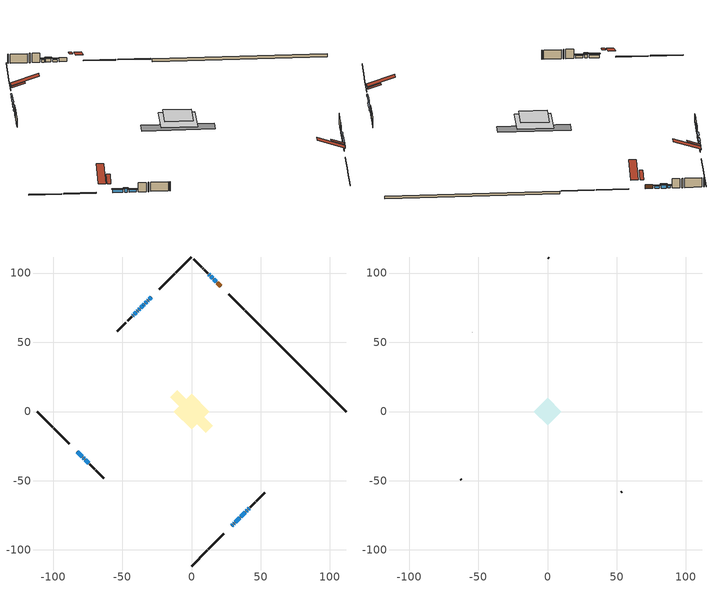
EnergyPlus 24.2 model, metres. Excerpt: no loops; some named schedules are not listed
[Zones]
conditioned space
 floor adiabatic (AdiabaticFloorConstruction): -12.69,0 0,12.69 12.69,0 0,-12.69 z2.74
 floor foundation (Slab1 construction): -15.18,10.38 -10.38,15.18 15.18,-10.38 10.38,-15.18 z-1.16
 wall outside (RimJoist1 construction): 0,-111.61 11.38,-100.22 / -111.61,0 -100.22,-11.38 / 0,111.61 -11.38,100.22 / 50.23,61.38 38.85,72.76 z0.3:0.6
 wall outside (RimJoist2 construction): 12.04,-99.57 23.43,-88.18 / -99.57,-12.04 -88.18,-23.43 / -12.04,99.57 -23.43,88.18 / 38.19,73.42 26.8,84.8 z0.3:0.6
 wall outside (AdiabaticWallConstruction 1): 21.04,90.56 18.54,93.06 z0.3:2.33
 wall outside (AdiabaticWallConstruction): -29.18,82.42 -30.48,81.13 / 17.89,93.72 16.16,95.44 / 39.51,-72.09 40.27,-71.34 / -76.8,-34.81 -74.21,-37.4 / 13.22,98.39 12.46,99.15 z0.3:1.5; 29.18,-82.42 29.94,-81.67 z0.3:1.95; 15.51,96.1 13.87,97.74 z0.3:2; -31.13,80.47 -31.55,80.06 z0.3:1.29; -32.21,79.4 -33.5,78.11 / 40.93,-70.68 41.79,-69.82 z0.3:1.52; -34.16,77.45 -34.68,76.93 z0.3:1.62; -35.33,76.27 -36.59,75.02 z0.3:2.28; -37.25,74.36 -38.07,73.53 z0.3:1.27; -38.73,72.88 -39.16,72.45 / -42.16,69.45 -42.59,69.01 z0.3:1.32; -39.82,71.79 -41.51,70.1 z0.3:2.36; 30.6,-81.01 31.01,-80.6 / -78.32,-33.29 -77.45,-34.15 z0.3:2.11; 31.67,-79.94 34.93,-76.67 z0.3:2.66; 35.59,-76.02 38.86,-72.75 z0.3:1.44; -82.42,-29.18 -78.97,-32.63 z0.3:1.8
 wall outside (Wall1 construction): 42.45,-69.16 45.21,-66.39 / -73.56,-38.05 -70.79,-40.82 / -43.25,68.36 -46.02,65.59 / 11.8,99.8 9.04,102.57 z0.3:5.18
 wall outside (Wall2 construction): 45.87,-65.74 46.13,-65.47 / -70.13,-41.48 -69.87,-41.74 / -46.67,64.93 -46.94,64.67 / 8.38,103.23 8.12,103.49 z0.3:5.18
 wall outside (Wall3 construction): 46.79,-64.82 52.76,-58.85 / -69.21,-42.4 -63.24,-48.37 / -47.6,64.01 -53.56,58.04 / 7.46,104.15 1.49,110.12 z0.3:5.18
 wall foundation (FoundationWall1 construction): 111.61,0 50.89,60.72 z-1.16:0.3
 window (WindowConstruction): -29.19,82.42 -30.48,81.13 z0.3:1.49
 window (WindowConstruction 20): 29.19,-82.42 29.94,-81.67 z0.3:1.95
 window (WindowConstruction 5): 17.89,93.72 16.16,95.44 z0.3:1.49
 window (WindowConstruction 6): 15.51,96.1 13.87,97.73 z0.3:2
 window (WindowConstruction 7): -31.14,80.47 -31.55,80.06 z0.3:1.29
 window (WindowConstruction 8): -32.21,79.4 -33.5,78.11 z0.3:1.52
 window (WindowConstruction 9): -34.16,77.45 -34.68,76.93 z0.3:1.62
 window (WindowConstruction 10): -35.33,76.27 -36.59,75.02 z0.3:2.28
 window (WindowConstruction 11): -37.25,74.36 -38.07,73.53 z0.3:1.27
 window (WindowConstruction 1): -38.73,72.88 -39.16,72.45 z0.3:1.31
 window (WindowConstruction 12): -39.82,71.79 -41.51,70.1 z0.3:2.36
 window (WindowConstruction 13): 30.6,-81.01 31.01,-80.6 z0.3:2.1
 window (WindowConstruction 14): 31.67,-79.94 34.93,-76.67 z0.3:2.66
 window (WindowConstruction 15): 35.59,-76.02 38.86,-72.75 z0.3:1.44
 window (WindowConstruction 16): -82.42,-29.19 -78.97,-32.63 z0.3:1.8
 window (WindowConstruction 17): -78.32,-33.29 -77.46,-34.15 z0.3:2.1
 window (WindowConstruction 2): 39.52,-72.09 40.27,-71.34 z0.3:1.49
 window (WindowConstruction 3): 40.93,-70.68 41.79,-69.82 z0.3:1.52
 window (WindowConstruction 4): -76.8,-34.81 -74.21,-37.4 z0.3:1.49
 window (WindowConstruction 18): 13.22,98.39 12.46,99.15 z0.3:1.49
 window (WindowConstruction 19): -42.16,69.44 -42.59,69.01 z0.3:1.31
 door (Door): 21.04,90.56 18.54,93.06 z0.3:2.33
 ceiling adiabatic (AdiabaticFloorConstruction): 0,-12.69 12.69,0 0,12.69 -12.69,0 z2.74
 roof outside (Roof2 construction): 28.53,-83.08,5.18 23.89,-78.44,7.36 22.67,-79.66,7.36 27.31,-84.3,5.18; -83.08,-28.53,5.18 -78.44,-23.89,7.36 -79.66,-22.67,7.36 -84.3,-27.31,5.18; -28.53,83.08,5.18 -23.89,78.44,7.36 -22.67,79.66,7.36 -27.31,84.3,5.18; 21.7,89.91,5.18 17.06,85.27,7.36 18.29,84.05,7.36 22.92,88.68,5.18
attic - vented
 floor to conditioned space (Floor1 construction Reversed): -10,0 0,10 10,0 0,-10 z5.18
 wall outside (Wall4 construction): 53.42,-58.19 53.59,-58.01 / -62.59,-49.02 -62.41,-49.2 / -54.22,57.39 -54.4,57.21 / 0.83,110.77 0.66,110.95 z0.3:5.18
 roof outside (Roof1 construction): 26.65,-84.96,5.18 16.91,-75.22,9.77 14.34,-77.79,9.77 24.08,-87.53,5.18; -84.96,-26.65,5.18 -75.22,-16.91,9.77 -77.79,-14.34,9.77 -87.53,-24.08,5.18; -26.65,84.96,5.18 -16.91,75.22,9.77 -14.34,77.79,9.77 -24.08,87.53,5.18; 23.58,88.03,5.18 13.84,78.29,9.77 16.41,75.72,9.77 26.15,85.46,5.18
shading: -30.91,80.7 -28.75,82.85 -29.19,83.28 -31.34,81.13 z2.1; 30.37,-81.24 28.75,-82.85 29.19,-83.28 30.8,-81.67 z2.56; 15.73,95.88 18.32,93.29 18.75,93.72 16.16,96.31 z2.1; 13.44,98.17 15.94,95.67 16.37,96.1 13.87,98.6 z2.61; -31.98,79.63 -30.7,80.9 -31.14,81.33 -32.41,80.06 z1.9; -33.93,77.68 -31.77,79.83 -32.21,80.26 -34.36,78.11 z2.13; -35.11,76.5 -33.72,77.88 -34.16,78.31 -35.54,76.93 z2.23; -37.02,74.59 -34.9,76.7 -35.33,77.14 -37.45,75.02 z2.89; -38.5,73.1 -36.82,74.79 -37.25,75.22 -38.94,73.53 z1.88; -39.59,72.02 -38.3,73.31 -38.73,73.74 -40.02,72.45 z1.92; -41.94,69.67 -39.39,72.22 -39.82,72.65 -42.37,70.1 z2.97; 31.44,-80.17 30.16,-81.44 30.6,-81.87 31.87,-80.6 z2.71; 35.36,-76.24 31.24,-80.37 31.67,-80.8 35.8,-76.67 z3.27; 39.29,-72.32 35.16,-76.45 35.59,-76.88 39.72,-72.75 z2.05; -78.54,-33.06 -82.85,-28.75 -83.28,-29.19 -78.97,-33.5 z2.41; -77.02,-34.58 -78.75,-32.86 -79.18,-33.29 -77.46,-35.01 z2.71; 40.7,-70.91 39.08,-72.52 39.52,-72.95 41.13,-71.34 z2.1; 42.22,-69.39 40.5,-71.11 40.93,-71.54 42.65,-69.82 z2.13; -73.78,-37.83 -77.23,-34.38 -77.66,-34.81 -74.21,-38.26 z2.1; 12.03,99.58 13.65,97.96 14.08,98.39 12.46,100.01 z2.1; -43.02,68.58 -41.73,69.88 -42.16,70.31 -43.46,69.01 z1.92
[Building]
Building 1: Terrain=Suburbs
[Site:Location]
Montreal Intl AP_QC: Latitude {deg}=45.47; Longitude {deg}=-73.74; Time Zone {hr}=-5; Elevation {m}=36; Keep Site Location Information=Yes
[Site:GroundTemperature:Shallow]
2.07863, -0.316383, -0.508184, 0.628371, 5.19101, 9.73239, 13.6695, 16.1636, 16.3755, 14.347, 10.5102, 6.10817
[Site:WaterMainsTemperature]
Calculation Method=Schedule; Temperature Schedule=mains temperature schedule
[Material] Roughness=Rough; Thermal Absorptance=0.9
Name | Thickness {m} | Conductivity {W/m-K} | Density {kg/m3} | Specific Heat {J/kg-K} | Solar Absorptance | Visible Absorptance
asphalt or fiberglass shingles | 0.00635 | 0.162714 | 1121.4 | 1465.45 | 0.4 | 0.4
ceiling loosefill ins | 0.338667 | 0.0480833 | 16.02 | 1046.75 | 0.7 | 0.7
ceiling stud and cavity | 0.1397 | 0.0977058 | 65.682 | 1177.47 | 0.7 | 0.7
concrete 4.0 in. | 0.1016 | 1.803125 | 2242.8 | 837.4 | 0.7 | 0.7
concrete 8.0 in. | 0.2032 | 1.803125 | 2242.8 | 837.4 | 0.7 | 0.7
door material | 0.04445 | 0.0451087 | 512.64 | 1214.23 | 0.7 | 0.7
exterior vertical ins | 0.0283702 | 0.029427 | 32.04 | 1214.23 | 0.7 | 0.7
floor covering | 0.0127 | 0.0433444 | 54.468 | 1339.84 | 0.6 | 0.6
floor rigid ins; wall rigid ins | 0.512978 | 0.029427 | 32.04 | 1214.23 | 0.7 | 0.7
floor stud and cavity | 0.1397 | 1.75129 | 37.0049 | 1207.88 | 0.7 | 0.7
furniture material conditioned space 1 | 0.1524 | 0.115458 | 640.8 | 1214.23 | 0.6 | 0.6
gypsum board | 0.0127 | 0.160291 | 801 | 837.4 | 0.6 | 0.6
gypsum board 1 | 0.0127 | 0.160291 | 801 | 837.4 | 0.7 | 0.7
osb sheathing 0.5 in. | 0.0127 | 0.115458 | 512.64 | 1214.23 | 0.7 | 0.7
osb sheathing 0.75 in. | 0.01905 | 0.115458 | 512.64 | 1214.23 | 0.7 | 0.7
osb sheathing 2.0 in. | 0.0508 | 0.115458 | 512.64 | 1214.23 | 0.7 | 0.7
rim joist rigid ins; roof rigid ins | 0.051816 | 0.029427 | 32.04 | 1214.23 | 0.7 | 0.7
rim joist stud and cavity | 0.0508 | 0.265703 | 125.044 | 1163.47 | 0.6 | 0.6
rim joist stud and cavity 1 | 0.0508 | 0.0343624 | 125.044 | 1163.47 | 0.6 | 0.6
roof stud and cavity | 0.2032 | 0.170512 | 78.34581 | 1123.46 | 0.7 | 0.7
slab rigid ins | 0.0224348 | 0.029427 | 32.04 | 1214.23 | 0.7 | 0.7
wall stud and cavity | 0.1397 | 0.0821308 | 139.0536 | 1170.24 | 0.7 | 0.7
wall stud and cavity 1 | 0.1397 | 0.0882518 | 139.0536 | 1170.24 | 0.7 | 0.7
wall stud and cavity 2 | 0.1397 | 0.0804648 | 139.0536 | 1170.24 | 0.7 | 0.7
wall stud and cavity 3 | 0.0889 | 6.9971 | 50.32683 | 1063.81 | 0.6 | 0.6
wall stud and cavity 4 | 0.0889 | 0.380278 | 52.3479 | 1209.89 | 0.7 | 0.7
wall stud and cavity 5 | 0.0889 | 0.391764 | 83.0341 | 1211.67 | 0.7 | 0.7
wood siding | 0.0254 | 0.102417 | 544.68 | 1172.36 | 0.4 | 0.4
wood siding 1 | 0.00254 | 0.102417 | 544.68 | 1172.36 | 0.4 | 0.4
wood siding 2; wood siding 3; wood siding 4 | 0.0254 | 0.102417 | 544.68 | 1172.36 | 0.7 | 0.7
[WindowMaterial:SimpleGlazingSystem]
Name | U-Factor {W/m2-K} | Solar Heat Gain Coefficient
WindowMaterial | 1.69659 | 0.41
WindowMaterial 1 | 1.9061 | 0.34
WindowMaterial 10 | 1.7846 | 0.38
WindowMaterial 11 | 1.910647 | 0.41
WindowMaterial 12 | 1.85898 | 0.36
WindowMaterial 13 | 1.59892 | 0.45
WindowMaterial 14 | 1.68409 | 0.42
WindowMaterial 15 | 1.640942 | 0.43
WindowMaterial 16 | 1.694883 | 0.41
WindowMaterial 17 | 2.98209 | 0.61
WindowMaterial 18 | 2.97414 | 0.61
WindowMaterial 19 | 2.97414 | 0.62
WindowMaterial 2 | 1.76415 | 0.39
WindowMaterial 3 | 1.74087 | 0.4
WindowMaterial 4 | 1.74371 | 0.4
WindowMaterial 5 | 1.63015 | 0.43
WindowMaterial 6 | 1.92144 | 0.34
WindowMaterial 7 | 1.69375 | 0.41
WindowMaterial 8 | 1.82434 | 0.37
WindowMaterial 9 | 1.990139 | 0.39
[Construction]
AdiabaticFloorConstruction: floor stud and cavity, floor rigid ins, osb sheathing 0.75 in., floor covering
AdiabaticWallConstruction: wood siding 3, wall rigid ins, wall stud and cavity 4, gypsum board
AdiabaticWallConstruction 1: wood siding 4, wall rigid ins, wall stud and cavity 4, gypsum board
Door: door material
Floor1 construction Reversed: gypsum board, ceiling stud and cavity, ceiling loosefill ins
FoundationWall1 construction: concrete 8.0 in., gypsum board 1
furniture construction conditioned space 1: furniture material conditioned space 1
PartitionWallConstruction: gypsum board, wall stud and cavity 5, gypsum board
RimJoist1 construction: wood siding 2, rim joist rigid ins, osb sheathing 2.0 in., rim joist stud and cavity
RimJoist2 construction: wood siding 2, rim joist rigid ins, osb sheathing 2.0 in., rim joist stud and cavity 1
Roof1 construction: asphalt or fiberglass shingles
Roof2 construction: asphalt or fiberglass shingles, roof rigid ins, osb sheathing 0.75 in., roof stud and cavity, gypsum board
Slab1 construction: slab rigid ins, concrete 4.0 in.
Wall1 construction: wood siding, osb sheathing 0.5 in., wall stud and cavity, gypsum board
Wall2 construction: wood siding, osb sheathing 0.5 in., wall stud and cavity 1, gypsum board
Wall3 construction: wood siding, osb sheathing 0.5 in., wall stud and cavity 2, gypsum board
Wall4 construction: wood siding 1, wall stud and cavity 3
WindowConstruction; WindowConstruction 4: WindowMaterial
WindowConstruction 1: WindowMaterial 1
WindowConstruction 10: WindowMaterial 9
WindowConstruction 11: WindowMaterial 10
WindowConstruction 12: WindowMaterial 11
WindowConstruction 13: WindowMaterial 12
WindowConstruction 14: WindowMaterial 13
WindowConstruction 15: WindowMaterial 14
WindowConstruction 16: WindowMaterial 15
WindowConstruction 17: WindowMaterial 16
WindowConstruction 18: WindowMaterial 17
WindowConstruction 19: WindowMaterial 18
WindowConstruction 2: WindowMaterial 2
WindowConstruction 20: WindowMaterial 19
WindowConstruction 3: WindowMaterial 3
WindowConstruction 5: WindowMaterial 4
WindowConstruction 6: WindowMaterial 5
WindowConstruction 7: WindowMaterial 6
WindowConstruction 8: WindowMaterial 7
WindowConstruction 9: WindowMaterial 8
[Zone] Multiplier=1; Part of Total Floor Area=Yes
Name | Volume {m3}
attic - vented | 149.071
conditioned space | 1256.5
[Space]
Name | Zone | Volume {m3}
attic - vented 1 | attic - vented | 149.071
conditioned space 1 | conditioned space | 1256.5
[ZoneInfiltration:EffectiveLeakageArea]
infil attic - vented 1: Zone or Space=attic - vented 1; Schedule=Always On Discrete; Effective Air Leakage Area {cm2}=8000; Stack Coefficient=0.000658409; Wind Coefficient=1.73368e-05
[ZoneMixing]
whole house fan mix: Zone or Space=attic - vented; Schedule=Always On Continuous; Design Flow Rate Calculation Method=Flow/Zone; Design Flow Rate {m3/s}=0; Source Zone or Space=conditioned space
[SurfaceProperty:ExposedFoundationPerimeter]
Slab1: Exposed Perimeter Calculation Method=TotalExposedPerimeter; Total Exposed Perimeter {m}=85.873
[InternalMass] Zone or ZoneList=conditioned space; Space or SpaceList=conditioned space 1
Name | Construction | Surface Area {m2}
furniture mass conditioned space 1 | furniture construction conditioned space 1 | 227.08
partition wall mass | PartitionWallConstruction | 567.701
[Lights]
interior lighting: Zone or ZoneList or Space or SpaceList=conditioned space 1; Schedule=interior lighting schedule; Design Level Calculation Method=LightingLevel; Lighting Level {W}=343.2; Return Air Fraction=0; Fraction Radiant=0.6; Fraction Visible=0.2; Fraction Replaceable=1
[People]
occupants: Zone or ZoneList or Space or SpaceList=conditioned space 1; Number of People Schedule=occupants schedule; Number of People Calculation Method=People; Number of People=3; Fraction Radiant=0.314171; Sensible Heat Fraction=0.56303; Activity Level Schedule=occupants activity schedule; Carbon Dioxide Generation Rate {m3/s-W}=0; Enable ASHRAE 55 Comfort Warnings=No; Mean Radiant Temperature Calculation Type=EnclosureAveraged
[ElectricEquipment] Zone or ZoneList or Space or SpaceList=conditioned space 1; Design Level Calculation Method=EquipmentLevel
Name | Schedule | Design Level {W} | Fraction Latent | Fraction Radiant | Fraction Lost
clothes dryer | clothes dryer schedule | 140.772 | 0.015 | 0.081 | 0.85
clothes washer | clothes washer schedule | 32.1985 | 0.03 | 0.162 | 0.7
cooking range | cooking range schedule | 215.147 | 0.08 | 0.432 | 0.2
dishwasher | dishwasher schedule | 66.8632 | 0.3 | 0.18 | 0.4
fridge | fridge schedule | 72.9452 | 0 | 0.6 | 0
mech vent bath fan 0 | mech vent bath fan 0 schedule | 50.2 | 0 | 0 | 1
mech vent bath fan 1 | mech vent bath fan 1 schedule | 50.2 | 0 | 0 | 1
mech vent house fan | mech vent house fan schedule | 0.95 | 0 | 0 | 1
mech vent house fan cfis | mech vent house fan cfis schedule | 0 | 0 | 0 | 0
mech vent range fan 0 | mech vent range fan 0 schedule | 57 | 0 | 0 | 1
misc plug loads | misc plug loads schedule | 494.7 | 0.045 | 0.513 | 0.1
whole house fan | Always On Discrete | 0 | 0 | 0 | 1
[OtherEquipment] Zone or ZoneList or Space or SpaceList=conditioned space 1; Design Level Calculation Method=EquipmentLevel
Name | Fuel Type | Schedule | Design Level {W} | Fraction Latent | Fraction Radiant | Fraction Lost
clothes dryer 1 | Electricity | clothes dryer schedule | 0 | 0.015 | 0.081 | 0.85
cooking range 1 | Electricity | cooking range schedule | 0 | 0.08 | 0.432 | 0.2
general water use latent | None | general water use schedule | 62.594 | 1 | 0 | 0
general water use sensible | None | general water use schedule | -61.6891 | 0 | 0.6 | 0
mech vent house fan latent load | None | Always On Discrete | 0 | 1 | 0 | 0
mech vent house fan sensible load | None | Always On Discrete | 0 | 0 | 0 | 0
water heater energy adjustment1 | Electricity | Always On Discrete | 0.01 | 0 | 0 | 1
[ZoneInfiltration:DesignFlowRate] Zone or ZoneList or Space or SpaceList=conditioned space 1; Schedule=Always On Discrete; Design Flow Rate Calculation Method=Flow/Zone; Design Flow Rate {m3/s}=0
infil flow; natural vent flow; whole house fan flow
[Foundation:Kiva]
Foundation Kiva 1: Initial Indoor Air Temperature {C}=18; Wall Height Above Grade {m}=0.299984; Wall Depth Below Slab {m}=0.2032; Custom Block Material Name 1=exterior vertical ins; Custom Block Depth 1 {m}=1.459992; Custom Block X Position 1 {m}=0.2159; Custom Block Z Position 1 {m}=0
[Foundation:Kiva:Settings]
Soil Conductivity {W/m-K}=0.849921; Soil Density {kg/m3}=1842.3; Soil Specific Heat {J/kg-K}=418.7; Ground Solar Absorptivity=0.9; Ground Thermal Absorptivity=0.9; Ground Surface Roughness {m}=0.03; Far-Field Width {m}=40; Deep-Ground Boundary Condition=ZeroFlux; Deep-Ground Depth {m}=40; Minimum Cell Dimension {m}=0.2; Maximum Cell Growth Coefficient=3; Simulation Timestep=Timestep
[Exterior:Lights]
exterior lighting: Schedule=exterior lighting schedule; Design Level {W}=75.6
[Schedule:Constant]
Name | Hourly Value
Always On Continuous; mech vent house fan schedule; mech vent house fan cfis schedule; Always On Discrete | 1
occupants activity schedule | 117.228
fridge schedule | 0
[Schedule:Week:Daily]
interior lighting schedule Week Rule - Jan1-Jan27: interior lighting schedule day, interior lighting schedule day, interior lighting schedule day, interior lighting schedule day, interior lighting schedule day, interior lighting schedule day, interior lighting schedule day, interior lighting schedule default day, interior lighting schedule default day, interior lighting schedule default day, interior lighting schedule default day, interior lighting schedule default day
interior lighting schedule Week Rule - Jan28-Feb3: interior lighting schedule day, interior lighting schedule day, interior lighting schedule day, interior lighting schedule day, interior lighting schedule day 1, interior lighting schedule day 1, interior lighting schedule day 1, interior lighting schedule default day, interior lighting schedule default day, interior lighting schedule default day, interior lighting schedule default day, interior lighting schedule default day
interior lighting schedule Week Rule - Feb4-Feb24: interior lighting schedule day 1, interior lighting schedule day 1, interior lighting schedule day 1, interior lighting schedule day 1, interior lighting schedule day 1, interior lighting schedule day 1, interior lighting schedule day 1, interior lighting schedule default day, interior lighting schedule default day, interior lighting schedule default day, interior lighting schedule default day, interior lighting schedule default day
interior lighting schedule Week Rule - Feb25-Mar3: interior lighting schedule day 1, interior lighting schedule day 1, interior lighting schedule day 1, interior lighting schedule day 1, interior lighting schedule day 2, interior lighting schedule day 2, interior lighting schedule day 2, interior lighting schedule default day, interior lighting schedule default day, interior lighting schedule default day, interior lighting schedule default day, interior lighting schedule default day
interior lighting schedule Week Rule - Mar4-Mar31: interior lighting schedule day 2, interior lighting schedule day 2, interior lighting schedule day 2, interior lighting schedule day 2, interior lighting schedule day 2, interior lighting schedule day 2, interior lighting schedule day 2, interior lighting schedule default day, interior lighting schedule default day, interior lighting schedule default day, interior lighting schedule default day, interior lighting schedule default day
interior lighting schedule Week Rule - Apr1-Apr28: interior lighting schedule day 3, interior lighting schedule day 3, interior lighting schedule day 3, interior lighting schedule day 3, interior lighting schedule day 3, interior lighting schedule day 3, interior lighting schedule day 3, interior lighting schedule default day, interior lighting schedule default day, interior lighting schedule default day, interior lighting schedule default day, interior lighting schedule default day
interior lighting schedule Week Rule - Apr29-May5: interior lighting schedule day 3, interior lighting schedule day 3, interior lighting schedule day 4, interior lighting schedule day 4, interior lighting schedule day 4, interior lighting schedule day 4, interior lighting schedule day 4, interior lighting schedule default day, interior lighting schedule default day, interior lighting schedule default day, interior lighting schedule default day, interior lighting schedule default day
interior lighting schedule Week Rule - May6-May26: interior lighting schedule day 4, interior lighting schedule day 4, interior lighting schedule day 4, interior lighting schedule day 4, interior lighting schedule day 4, interior lighting schedule day 4, interior lighting schedule day 4, interior lighting schedule default day, interior lighting schedule default day, interior lighting schedule default day, interior lighting schedule default day, interior lighting schedule default day
interior lighting schedule Week Rule - May27-Jun2: interior lighting schedule day 4, interior lighting schedule day 4, interior lighting schedule day 4, interior lighting schedule day 4, interior lighting schedule day 4, interior lighting schedule day 5, interior lighting schedule day 5, interior lighting schedule default day, interior lighting schedule default day, interior lighting schedule default day, interior lighting schedule default day, interior lighting schedule default day
interior lighting schedule Week Rule - Jun3-Jun30: interior lighting schedule day 5, interior lighting schedule day 5, interior lighting schedule day 5, interior lighting schedule day 5, interior lighting schedule day 5, interior lighting schedule day 5, interior lighting schedule day 5, interior lighting schedule default day, interior lighting schedule default day, interior lighting schedule default day, interior lighting schedule default day, interior lighting schedule default day
interior lighting schedule Week Rule - Jul1-Jul28: interior lighting schedule day 6, interior lighting schedule day 6, interior lighting schedule day 6, interior lighting schedule day 6, interior lighting schedule day 6, interior lighting schedule day 6, interior lighting schedule day 6, interior lighting schedule default day, interior lighting schedule default day, interior lighting schedule default day, interior lighting schedule default day, interior lighting schedule default day
interior lighting schedule Week Rule - Jul29-Aug4: interior lighting schedule day 6, interior lighting schedule day 6, interior lighting schedule day 6, interior lighting schedule day 7, interior lighting schedule day 7, interior lighting schedule day 7, interior lighting schedule day 7, interior lighting schedule default day, interior lighting schedule default day, interior lighting schedule default day, interior lighting schedule default day, interior lighting schedule default day
interior lighting schedule Week Rule - Aug5-Aug25: interior lighting schedule day 7, interior lighting schedule day 7, interior lighting schedule day 7, interior lighting schedule day 7, interior lighting schedule day 7, interior lighting schedule day 7, interior lighting schedule day 7, interior lighting schedule default day, interior lighting schedule default day, interior lighting schedule default day, interior lighting schedule default day, interior lighting schedule default day
interior lighting schedule Week Rule - Aug26-Sep1: interior lighting schedule day 7, interior lighting schedule day 7, interior lighting schedule day 7, interior lighting schedule day 7, interior lighting schedule day 7, interior lighting schedule day 7, interior lighting schedule day 8, interior lighting schedule default day, interior lighting schedule default day, interior lighting schedule default day, interior lighting schedule default day, interior lighting schedule default day
interior lighting schedule Week Rule - Sep2-Sep29: interior lighting schedule day 8, interior lighting schedule day 8, interior lighting schedule day 8, interior lighting schedule day 8, interior lighting schedule day 8, interior lighting schedule day 8, interior lighting schedule day 8, interior lighting schedule default day, interior lighting schedule default day, interior lighting schedule default day, interior lighting schedule default day, interior lighting schedule default day
interior lighting schedule Week Rule - Sep30-Oct6: interior lighting schedule day 8, interior lighting schedule day 9, interior lighting schedule day 9, interior lighting schedule day 9, interior lighting schedule day 9, interior lighting schedule day 9, interior lighting schedule day 9, interior lighting schedule default day, interior lighting schedule default day, interior lighting schedule default day, interior lighting schedule default day, interior lighting schedule default day
interior lighting schedule Week Rule - Oct7-Oct27: interior lighting schedule day 9, interior lighting schedule day 9, interior lighting schedule day 9, interior lighting schedule day 9, interior lighting schedule day 9, interior lighting schedule day 9, interior lighting schedule day 9, interior lighting schedule default day, interior lighting schedule default day, interior lighting schedule default day, interior lighting schedule default day, interior lighting schedule default day
interior lighting schedule Week Rule - Oct28-Nov3: interior lighting schedule day 9, interior lighting schedule day 9, interior lighting schedule day 9, interior lighting schedule day 9, interior lighting schedule day 10, interior lighting schedule day 10, interior lighting schedule day 10, interior lighting schedule default day, interior lighting schedule default day, interior lighting schedule default day, interior lighting schedule default day, interior lighting schedule default day
interior lighting schedule Week Rule - Nov4-Nov24: interior lighting schedule day 10, interior lighting schedule day 10, interior lighting schedule day 10, interior lighting schedule day 10, interior lighting schedule day 10, interior lighting schedule day 10, interior lighting schedule day 10, interior lighting schedule default day, interior lighting schedule default day, interior lighting schedule default day, interior lighting schedule default day, interior lighting schedule default day
interior lighting schedule Week Rule - Nov25-Dec1: interior lighting schedule day 10, interior lighting schedule day 10, interior lighting schedule day 10, interior lighting schedule day 10, interior lighting schedule day 10, interior lighting schedule day 10, interior lighting schedule day 11, interior lighting schedule default day, interior lighting schedule default day, interior lighting schedule default day, interior lighting schedule default day, interior lighting schedule default day
interior lighting schedule Week Rule - Dec2-Dec31: interior lighting schedule day 11, interior lighting schedule day 11, interior lighting schedule day 11, interior lighting schedule day 11, interior lighting schedule day 11, interior lighting schedule day 11, interior lighting schedule day 11, interior lighting schedule default day, interior lighting schedule default day, interior lighting schedule default day, interior lighting schedule default day, interior lighting schedule default day
occupants schedule Week Rule - Jan1-Dec31: occupants schedule day, occupants schedule day, occupants schedule day, occupants schedule day, occupants schedule day, occupants schedule day, occupants schedule day, occupants schedule default day, occupants schedule default day, occupants schedule default day, occupants schedule default day, occupants schedule default day
clothes dryer schedule Week Rule - Jan1-Dec31: clothes dryer schedule day, clothes dryer schedule day, clothes dryer schedule day, clothes dryer schedule day, clothes dryer schedule day, clothes dryer schedule day, clothes dryer schedule day, clothes dryer schedule default day, clothes dryer schedule default day, clothes dryer schedule default day, clothes dryer schedule default day, clothes dryer schedule default day
clothes washer schedule Week Rule - Jan1-Dec31: clothes washer schedule day, clothes washer schedule day, clothes washer schedule day, clothes washer schedule day, clothes washer schedule day, clothes washer schedule day, clothes washer schedule day, clothes washer schedule default day, clothes washer schedule default day, clothes washer schedule default day, clothes washer schedule default day, clothes washer schedule default day
cooking range schedule Week Rule - Jan1-Dec31: cooking range schedule day, cooking range schedule day, cooking range schedule day, cooking range schedule day, cooking range schedule day, cooking range schedule day, cooking range schedule day, cooking range schedule default day, cooking range schedule default day, cooking range schedule default day, cooking range schedule default day, cooking range schedule default day
dishwasher schedule Week Rule - Jan1-Dec31: dishwasher schedule day, dishwasher schedule day, dishwasher schedule day, dishwasher schedule day, dishwasher schedule day, dishwasher schedule day, dishwasher schedule day, dishwasher schedule default day, dishwasher schedule default day, dishwasher schedule default day, dishwasher schedule default day, dishwasher schedule default day
mech vent bath fan 0 schedule Week Rule - Jan1-Dec31: mech vent bath fan 0 schedule day, mech vent bath fan 0 schedule day, mech vent bath fan 0 schedule day, mech vent bath fan 0 schedule day, mech vent bath fan 0 schedule day, mech vent bath fan 0 schedule day, mech vent bath fan 0 schedule day, mech vent bath fan 0 schedule default day, mech vent bath fan 0 schedule default day, mech vent bath fan 0 schedule default day, mech vent bath fan 0 schedule default day, mech vent bath fan 0 schedule default day
mech vent bath fan 1 schedule Week Rule - Jan1-Dec31: mech vent bath fan 1 schedule day, mech vent bath fan 1 schedule day, mech vent bath fan 1 schedule day, mech vent bath fan 1 schedule day, mech vent bath fan 1 schedule day, mech vent bath fan 1 schedule day, mech vent bath fan 1 schedule day, mech vent bath fan 1 schedule default day, mech vent bath fan 1 schedule default day, mech vent bath fan 1 schedule default day, mech vent bath fan 1 schedule default day, mech vent bath fan 1 schedule default day
mech vent range fan 0 schedule Week Rule - Jan1-Dec31: mech vent range fan 0 schedule day, mech vent range fan 0 schedule day, mech vent range fan 0 schedule day, mech vent range fan 0 schedule day, mech vent range fan 0 schedule day, mech vent range fan 0 schedule day, mech vent range fan 0 schedule day, mech vent range fan 0 schedule default day, mech vent range fan 0 schedule default day, mech vent range fan 0 schedule default day, mech vent range fan 0 schedule default day, mech vent range fan 0 schedule default day
misc plug loads schedule Week Rule - Jan1-Dec31: misc plug loads schedule day, misc plug loads schedule day, misc plug loads schedule day, misc plug loads schedule day, misc plug loads schedule day, misc plug loads schedule day, misc plug loads schedule day, misc plug loads schedule default day, misc plug loads schedule default day, misc plug loads schedule default day, misc plug loads schedule default day, misc plug loads schedule default day
general water use schedule Week Rule - Jan1-Dec31: general water use schedule day, general water use schedule day, general water use schedule day, general water use schedule day, general water use schedule day, general water use schedule day, general water use schedule day, general water use schedule default day, general water use schedule default day, general water use schedule default day, general water use schedule default day, general water use schedule default day
exterior lighting schedule Week Rule - Jan1-Jan27: exterior lighting schedule day, exterior lighting schedule day, exterior lighting schedule day, exterior lighting schedule day, exterior lighting schedule day, exterior lighting schedule day, exterior lighting schedule day, exterior lighting schedule default day, exterior lighting schedule default day, exterior lighting schedule default day, exterior lighting schedule default day, exterior lighting schedule default day
exterior lighting schedule Week Rule - Jan28-Feb3: exterior lighting schedule day, exterior lighting schedule day, exterior lighting schedule day, exterior lighting schedule day, exterior lighting schedule day 1, exterior lighting schedule day 1, exterior lighting schedule day 1, exterior lighting schedule default day, exterior lighting schedule default day, exterior lighting schedule default day, exterior lighting schedule default day, exterior lighting schedule default day
exterior lighting schedule Week Rule - Feb4-Feb24: exterior lighting schedule day 1, exterior lighting schedule day 1, exterior lighting schedule day 1, exterior lighting schedule day 1, exterior lighting schedule day 1, exterior lighting schedule day 1, exterior lighting schedule day 1, exterior lighting schedule default day, exterior lighting schedule default day, exterior lighting schedule default day, exterior lighting schedule default day, exterior lighting schedule default day
exterior lighting schedule Week Rule - Feb25-Mar3: exterior lighting schedule day 1, exterior lighting schedule day 1, exterior lighting schedule day 1, exterior lighting schedule day 1, exterior lighting schedule day 2, exterior lighting schedule day 2, exterior lighting schedule day 2, exterior lighting schedule default day, exterior lighting schedule default day, exterior lighting schedule default day, exterior lighting schedule default day, exterior lighting schedule default day
exterior lighting schedule Week Rule - Mar4-Mar31: exterior lighting schedule day 2, exterior lighting schedule day 2, exterior lighting schedule day 2, exterior lighting schedule day 2, exterior lighting schedule day 2, exterior lighting schedule day 2, exterior lighting schedule day 2, exterior lighting schedule default day, exterior lighting schedule default day, exterior lighting schedule default day, exterior lighting schedule default day, exterior lighting schedule default day
[Schedule:Year]
interior lighting schedule: interior lighting schedule Week Rule - Jan1-Jan27, 1, 1, 1, 27, interior lighting schedule Week Rule - Jan28-Feb3, 1, 28, 2, 3, interior lighting schedule Week Rule - Feb4-Feb24, 2, 4, 2, 24, interior lighting schedule Week Rule - Feb25-Mar3, 2, 25, 3, 3, interior lighting schedule Week Rule - Mar4-Mar31, 3, 4, 3, 31, interior lighting schedule Week Rule - Apr1-Apr28, 4, 1, 4, 28, interior lighting schedule Week Rule - Apr29-May5, 4, 29, 5, 5, interior lighting schedule Week Rule - May6-May26, 5, 6, 5, 26, interior lighting schedule Week Rule - May27-Jun2, 5, 27, 6, 2, interior lighting schedule Week Rule - Jun3-Jun30, 6, 3, 6, 30, interior lighting schedule Week Rule - Jul1-Jul28, 7, 1, 7, 28, interior lighting schedule Week Rule - Jul29-Aug4, 7, 29, 8, 4, interior lighting schedule Week Rule - Aug5-Aug25, 8, 5, 8, 25, interior lighting schedule Week Rule - Aug26-Sep1, 8, 26, 9, 1, interior lighting schedule Week Rule - Sep2-Sep29, 9, 2, 9, 29, interior lighting schedule Week Rule - Sep30-Oct6, 9, 30, 10, 6, interior lighting schedule Week Rule - Oct7-Oct27, 10, 7, 10, 27, interior lighting schedule Week Rule - Oct28-Nov3, 10, 28, 11, 3, interior lighting schedule Week Rule - Nov4-Nov24, 11, 4, 11, 24, interior lighting schedule Week Rule - Nov25-Dec1, 11, 25, 12, 1, interior lighting schedule Week Rule - Dec2-Dec31, 12, 2, 12, 31
occupants schedule: occupants schedule Week Rule - Jan1-Dec31, 1, 1, 12, 31
clothes dryer schedule: clothes dryer schedule Week Rule - Jan1-Dec31, 1, 1, 12, 31
clothes washer schedule: clothes washer schedule Week Rule - Jan1-Dec31, 1, 1, 12, 31
cooking range schedule: cooking range schedule Week Rule - Jan1-Dec31, 1, 1, 12, 31
dishwasher schedule: dishwasher schedule Week Rule - Jan1-Dec31, 1, 1, 12, 31
mech vent bath fan 0 schedule: mech vent bath fan 0 schedule Week Rule - Jan1-Dec31, 1, 1, 12, 31
mech vent bath fan 1 schedule: mech vent bath fan 1 schedule Week Rule - Jan1-Dec31, 1, 1, 12, 31
mech vent range fan 0 schedule: mech vent range fan 0 schedule Week Rule - Jan1-Dec31, 1, 1, 12, 31
misc plug loads schedule: misc plug loads schedule Week Rule - Jan1-Dec31, 1, 1, 12, 31
general water use schedule: general water use schedule Week Rule - Jan1-Dec31, 1, 1, 12, 31
exterior lighting schedule: exterior lighting schedule Week Rule - Jan1-Jan27, 1, 1, 1, 27, exterior lighting schedule Week Rule - Jan28-Feb3, 1, 28, 2, 3, exterior lighting schedule Week Rule - Feb4-Feb24, 2, 4, 2, 24, exterior lighting schedule Week Rule - Feb25-Mar3, 2, 25, 3, 3, exterior lighting schedule Week Rule - Mar4-Mar31, 3, 4, 3, 31, exterior lighting schedule Week Rule - Apr1-Apr28, 4, 1, 4, 28, exterior lighting schedule Week Rule - Apr29-May5, 4, 29, 5, 5, exterior lighting schedule Week Rule - May6-May26, 5, 6, 5, 26, exterior lighting schedule Week Rule - May27-Jun2, 5, 27, 6, 2, exterior lighting schedule Week Rule - Jun3-Jun30, 6, 3, 6, 30, exterior lighting schedule Week Rule - Jul1-Jul28, 7, 1, 7, 28, exterior lighting schedule Week Rule - Jul29-Aug4, 7, 29, 8, 4, exterior lighting schedule Week Rule - Aug5-Aug25, 8, 5, 8, 25, exterior lighting schedule Week Rule - Aug26-Sep1, 8, 26, 9, 1, exterior lighting schedule Week Rule - Sep2-Sep29, 9, 2, 9, 29, exterior lighting schedule Week Rule - Sep30-Oct6, 9, 30, 10, 6, exterior lighting schedule Week Rule - Oct7-Oct27, 10, 7, 10, 27, exterior lighting schedule Week Rule - Oct28-Nov3, 10, 28, 11, 3, exterior lighting schedule Week Rule - Nov4-Nov24, 11, 4, 11, 24, exterior lighting schedule Week Rule - Nov25-Dec1, 11, 25, 12, 1, exterior lighting schedule Week Rule - Dec2-Dec31, 12, 2, 12, 31
[Schedule:Compact]
mains temperature schedule: Through: 01/01, For: AllDays, Until: 24:00, 6.56833, Through: 01/02, For: AllDays, Until: 24:00, 6.48722, Through: 01/03, For: AllDays, Until: 24:00, 6.40722, Through: 01/04, For: AllDays, Until: 24:00, 6.32889, Through: 01/05, For: AllDays, Until: 24:00, 6.25167, Through: 01/06, For: AllDays, Until: 24:00, 6.17611, Through: 01/07, For: AllDays, Until: 24:00, 6.10222, Through: 01/08, For: AllDays, Until: 24:00, 6.02944, Through: 01/09, For: AllDays, Until: 24:00, 5.95833, Through: 01/10, For: AllDays, Until: 24:00, 5.88889, Through: 01/11, For: AllDays, Until: 24:00, 5.82056, Through: 01/12, For: AllDays, Until: 24:00, 5.75444, Through: 01/13, For: AllDays, Until: 24:00, 5.68944, Through: 01/14, For: AllDays, Until: 24:00, 5.62611, Through: 01/15, For: AllDays, Until: 24:00, 5.56444, Through: 01/16, For: AllDays, Until: 24:00, 5.50444, Through: 01/17, For: AllDays, Until: 24:00, 5.44611, Through: 01/18, For: AllDays, Until: 24:00, 5.38944, Through: 01/19, For: AllDays, Until: 24:00, 5.33389, Through: 01/20, For: AllDays, Until: 24:00, 5.28111, Through: 01/21, For: AllDays, Until: 24:00, 5.22944, Through: 01/22, For: AllDays, Until: 24:00, 5.17944, Through: 01/23, For: AllDays, Until: 24:00, 5.13111, Through: 01/24, For: AllDays, Until: 24:00, 5.085, Through: 01/25, For: AllDays, Until: 24:00, 5.04056, Through: 01/26, For: AllDays, Until: 24:00, 4.99778, Through: 01/27, For: AllDays, Until: 24:00, 4.95667, Through: 01/28, For: AllDays, Until: 24:00, 4.91778, Through: 01/29, For: AllDays, Until: 24:00, 4.88056, Through: 01/30, For: AllDays, Until: 24:00, 4.845, Through: 01/31, For: AllDays, Until: 24:00, 4.81167, Through: 02/01, For: AllDays, Until: 24:00, 4.77944, Through: 02/02, For: AllDays, Until: 24:00, 4.75, Through: 02/03, For: AllDays, Until: 24:00, 4.72167, Through: 02/04, For: AllDays, Until: 24:00, 4.69611, Through: 02/05, For: AllDays, Until: 24:00, 4.67167, Through: 02/06, For: AllDays, Until: 24:00, 4.64944, Through: 02/07, For: AllDays, Until: 24:00, 4.62889, Through: 02/08, For: AllDays, Until: 24:00, 4.61056, Through: 02/09, For: AllDays, Until: 24:00, 4.59389, Through: 02/10, For: AllDays, Until: 24:00, 4.57944, Through: 02/11, For: AllDays, Until: 24:00, 4.56667, Through: 02/12, For: AllDays, Until: 24:00, 4.55611, Through: 02/13, For: AllDays, Until: 24:00, 4.54722, Through: 02/14, For: AllDays, Until: 24:00, 4.54056, Through: 02/15, For: AllDays, Until: 24:00, 4.53556, Through: 02/16, For: AllDays, Until: 24:00, 4.53278, Through: 02/17, For: AllDays, Until: 24:00, 4.53167, Through: 02/18, For: AllDays, Until: 24:00, 4.53278, Through: 02/19, For: AllDays, Until: 24:00, 4.53556, Through: 02/20, For: AllDays, Until: 24:00, 4.54056, Through: 02/21, For: AllDays, Until: 24:00, 4.54722, Through: 02/22, For: AllDays, Until: 24:00, 4.55611, Through: 02/23, For: AllDays, Until: 24:00, 4.56667, Through: 02/24, For: AllDays, Until: 24:00, 4.57944, Through: 02/25, For: AllDays, Until: 24:00, 4.59389, Through: 02/26, For: AllDays, Until: 24:00, 4.61056, Through: 02/27, For: AllDays, Until: 24:00, 4.62889, Through: 02/28, For: AllDays, Until: 24:00, 4.64889, Through: 03/01, For: AllDays, Until: 24:00, 4.67111, Through: 03/02, For: AllDays, Until: 24:00, 4.69556, Through: 03/03, For: AllDays, Until: 24:00, 4.72167, Through: 03/04, For: AllDays, Until: 24:00, 4.74944, Through: 03/05, For: AllDays, Until: 24:00, 4.77944, Through: 03/06, For: AllDays, Until: 24:00, 4.81111, Through: 03/07, For: AllDays, Until: 24:00, 4.84444, Through: 03/08, For: AllDays, Until: 24:00, 4.88, Through: 03/09, For: AllDays, Until: 24:00, 4.91722, Through: 03/10, For: AllDays, Until: 24:00, 4.95611, Through: 03/11, For: AllDays, Until: 24:00, 4.99722, Through: 03/12, For: AllDays, Until: 24:00, 5.04, Through: 03/13, For: AllDays, Until: 24:00, 5.08444, Through: 03/14, For: AllDays, Until: 24:00, 5.13056, Through: 03/15, For: AllDays, Until: 24:00, 5.17889, Through: 03/16, For: AllDays, Until: 24:00, 5.22833, Through: 03/17, For: AllDays, Until: 24:00, 5.28, Through: 03/18, For: AllDays, Until: 24:00, 5.33333, Through: 03/19, For: AllDays, Until: 24:00, 5.38833, Through: 03/20, For: AllDays, Until: 24:00, 5.445, Through: 03/21, For: AllDays, Until: 24:00, 5.50333, Through: 03/22, For: AllDays, Until: 24:00, 5.56333, Through: 03/23, For: AllDays, Until: 24:00, 5.625, Through: 03/24, For: AllDays, Until: 24:00, 5.68833, Through: 03/25, For: AllDays, Until: 24:00, 5.75333, Through: 03/26, For: AllDays, Until: 24:00, 5.81944, Through: 03/27, For: AllDays, Until: 24:00, 5.88778, Through: 03/28, For: AllDays, Until: 24:00, 5.95722, Through: 03/29, For: AllDays, Until: 24:00, 6.02833, Through: 03/30, For: AllDays, Until: 24:00, 6.10111, Through: 03/31, For: AllDays, Until: 24:00, 6.175, Through: 04/01, For: AllDays, Until: 24:00, 6.25056, Through: 04/02, For: AllDays, Until: 24:00, 6.32778, Through: 04/03, For: AllDays, Until: 24:00, 6.40611, Through: 04/04, For: AllDays, Until: 24:00, 6.48556, Through: 04/05, For: AllDays, Until: 24:00, 6.56722, Through: 04/06, For: AllDays, Until: 24:00, 6.64944, Through: 04/07, For: AllDays, Until: 24:00, 6.73333, Through: 04/08, For: AllDays, Until: 24:00, 6.81833, Through: 04/09, For: AllDays, Until: 24:00, 6.905, Through: 04/10, For: AllDays, Until: 24:00, 6.99278, Through: 04/11, For: AllDays, Until: 24:00, 7.08111, Through: 04/12, For: AllDays, Until: 24:00, 7.17167, Through: 04/13, For: AllDays, Until: 24:00, 7.26278, Through: 04/14, For: AllDays, Until: 24:00, 7.355, Through: 04/15, For: AllDays, Until: 24:00, 7.44833, Through: 04/16, For: AllDays, Until: 24:00, 7.54278, Through: 04/17, For: AllDays, Until: 24:00, 7.63889, Through: 04/18, For: AllDays, Until: 24:00, 7.735, Through: 04/19, For: AllDays, Until: 24:00, 7.83278, Through: 04/20, For: AllDays, Until: 24:00, 7.93167, Through: 04/21, For: AllDays, Until: 24:00, 8.03111, Through: 04/22, For: AllDays, Until: 24:00, 8.13167, Through: 04/23, For: AllDays, Until: 24:00, 8.23278, Through: 04/24, For: AllDays, Until: 24:00, 8.335, Through: 04/25, For: AllDays, Until: 24:00, 8.43778, Through: 04/26, For: AllDays, Until: 24:00, 8.54167, Through: 04/27, For: AllDays, Until: 24:00, 8.64611, Through: 04/28, For: AllDays, Until: 24:00, 8.75167, Through: 04/29, For: AllDays, Until: 24:00, 8.85778, Through: 04/30, For: AllDays, Until: 24:00, 8.96444, Through: 05/01, For: AllDays, Until: 24:00, 9.07167, Through: 05/02, For: AllDays, Until: 24:00, 9.17944, Through: 05/03, For: AllDays, Until: 24:00, 9.28778, Through: 05/04, For: AllDays, Until: 24:00, 9.39667, Through: 05/05, For: AllDays, Until: 24:00, 9.50667, Through: 05/06, For: AllDays, Until: 24:00, 9.61667, Through: 05/07, For: AllDays, Until: 24:00, 9.72667, Through: 05/08, For: AllDays, Until: 24:00, 9.83778, Through: 05/09, For: AllDays, Until: 24:00, 9.94889, Through: 05/10, For: AllDays, Until: 24:00, 10.0606, Through: 05/11, For: AllDays, Until: 24:00, 10.1722, Through: 05/12, For: AllDays, Until: 24:00, 10.2844, Through: 05/13, For: AllDays, Until: 24:00, 10.3967, Through: 05/14, For: AllDays, Until: 24:00, 10.5094, Through: 05/15, For: AllDays, Until: 24:00, 10.6222, Through: 05/16, For: AllDays, Until: 24:00, 10.735, Through: 05/17, For: AllDays, Until: 24:00, 10.8478, Through: 05/18, For: AllDays, Until: 24:00, 10.9611, Through: 05/19, For: AllDays, Until: 24:00, 11.0744, Through: 05/20, For: AllDays, Until: 24:00, 11.1872, Through: 05/21, For: AllDays, Until: 24:00, 11.3006, Through: 05/22, For: AllDays, Until: 24:00, 11.4133, Through: 05/23, For: AllDays, Until: 24:00, 11.5267, Through: 05/24, For: AllDays, Until: 24:00, 11.6394, Through: 05/25, For: AllDays, Until: 24:00, 11.7522, Through: 05/26, For: AllDays, Until: 24:00, 11.8644, Through: 05/27, For: AllDays, Until: 24:00, 11.9767, Through: 05/28, For: AllDays, Until: 24:00, 12.0889, Through: 05/29, For: AllDays, Until: 24:00, 12.2006, Through: 05/30, For: AllDays, Until: 24:00, 12.3122, Through: 05/31, For: AllDays, Until: 24:00, 12.4228, Through: 06/01, For: AllDays, Until: 24:00, 12.5339, Through: 06/02, For: AllDays, Until: 24:00, 12.6439, Through: 06/03, For: AllDays, Until: 24:00, 12.7539, Through: 06/04, For: AllDays, Until: 24:00, 12.8628, Through: 06/05, For: AllDays, Until: 24:00, 12.9717, Through: 06/06, For: AllDays, Until: 24:00, 13.08, Through: 06/07, For: AllDays, Until: 24:00, 13.1878, Through: 06/08, For: AllDays, Until: 24:00, 13.2944, Through: 06/09, For: AllDays, Until: 24:00, 13.4011, Through: 06/10, For: AllDays, Until: 24:00, 13.5067, Through: 06/11, For: AllDays, Until: 24:00, 13.6117, Through: 06/12, For: AllDays, Until: 24:00, 13.7156, Through: 06/13, For: AllDays, Until: 24:00, 13.8194, Through: 06/14, For: AllDays, Until: 24:00, 13.9222, Through: 06/15, For: AllDays, Until: 24:00, 14.0239, Through: 06/16, For: AllDays, Until: 24:00, 14.125, Through: 06/17, For: AllDays, Until: 24:00, 14.225, Through: 06/18, For: AllDays, Until: 24:00, 14.3239, Through: 06/19, For: AllDays, Until: 24:00, 14.4222, Through: 06/20, For: AllDays, Until: 24:00, 14.5194, Through: 06/21, For: AllDays, Until: 24:00, 14.6156, Through: 06/22, For: AllDays, Until: 24:00, 14.7106, Through: 06/23, For: AllDays, Until: 24:00, 14.805, Through: 06/24, For: AllDays, Until: 24:00, 14.8978, Through: 06/25, For: AllDays, Until: 24:00, 14.9894, Through: 06/26, For: AllDays, Until: 24:00, 15.0806, Through: 06/27, For: AllDays, Until: 24:00, 15.17, Through: 06/28, For: AllDays, Until: 24:00, 15.2583, Through: 06/29, For: AllDays, Until: 24:00, 15.3456, Through: 06/30, For: AllDays, Until: 24:00, 15.4311, Through: 07/01, For: AllDays, Until: 24:00, 15.5161, Through: 07/02, For: AllDays, Until: 24:00, 15.5989, Through: 07/03, For: AllDays, Until: 24:00, 15.6811, Through: 07/04, For: AllDays, Until: 24:00, 15.7617, Through: 07/05, For: AllDays, Until: 24:00, 15.8411, Through: 07/06, For: AllDays, Until: 24:00, 15.9189, Through: 07/07, For: AllDays, Until: 24:00, 15.995, Through: 07/08, For: AllDays, Until: 24:00, 16.07, Through: 07/09, For: AllDays, Until: 24:00, 16.1433, Through: 07/10, For: AllDays, Until: 24:00, 16.2156, Through: 07/11, For: AllDays, Until: 24:00, 16.2861, Through: 07/12, For: AllDays, Until: 24:00, 16.355, Through: 07/13, For: AllDays, Until: 24:00, 16.4222, Through: 07/14, For: AllDays, Until: 24:00, 16.4878, Through: 07/15, For: AllDays, Until: 24:00, 16.5522, Through: 07/16, For: AllDays, Until: 24:00, 16.615, Through: 07/17, For: AllDays, Until: 24:00, 16.6756, Through: 07/18, For: AllDays, Until: 24:00, 16.735, Through: 07/19, For: AllDays, Until: 24:00, 16.7928, Through: 07/20, For: AllDays, Until: 24:00, 16.8489, Through: 07/21, For: AllDays, Until: 24:00, 16.9028, Through: 07/22, For: AllDays, Until: 24:00, 16.9556, Through: 07/23, For: AllDays, Until: 24:00, 17.0061, Through: 07/24, For: AllDays, Until: 24:00, 17.0556, Through: 07/25, For: AllDays, Until: 24:00, 17.1028, Through: 07/26, For: AllDays, Until: 24:00, 17.1483, Through: 07/27, For: AllDays, Until: 24:00, 17.1917, Through: 07/28, For: AllDays, Until: 24:00, 17.2339, Through: 07/29, For: AllDays, Until: 24:00, 17.2739, Through: 07/30, For: AllDays, Until: 24:00, 17.3122, Through: 07/31, For: AllDays, Until: 24:00, 17.3489, Through: 08/01, For: AllDays, Until: 24:00, 17.3833, Through: 08/02, For: AllDays, Until: 24:00, 17.4161, Through: 08/03, For: AllDays, Until: 24:00, 17.4467, Through: 08/04, For: AllDays, Until: 24:00, 17.4761, Through: 08/05, For: AllDays, Until: 24:00, 17.5028, Through: 08/06, For: AllDays, Until: 24:00, 17.5283, Through: 08/07, For: AllDays, Until: 24:00, 17.5517, Through: 08/08, For: AllDays, Until: 24:00, 17.5728, Through: 08/09, For: AllDays, Until: 24:00, 17.5922, Through: 08/10, For: AllDays, Until: 24:00, 17.61, Through: 08/11, For: AllDays, Until: 24:00, 17.6256, Through: 08/12, For: AllDays, Until: 24:00, 17.6394, Through: 08/13, For: AllDays, Until: 24:00, 17.6511, Through: 08/14, For: AllDays, Until: 24:00, 17.6611, Through: 08/15, For: AllDays, Until: 24:00, 17.6689, Through: 08/16, For: AllDays, Until: 24:00, 17.675, Through: 08/17, For: AllDays, Until: 24:00, 17.6789, Through: 08/18, For: AllDays, Until: 24:00, 17.6811, Through: 08/19, For: AllDays, Until: 24:00, 17.6811, Through: 08/20, For: AllDays, Until: 24:00, 17.6794, Through: 08/21, For: AllDays, Until: 24:00, 17.6756, Through: 08/22, For: AllDays, Until: 24:00, 17.67, Through: 08/23, For: AllDays, Until: 24:00, 17.6622, Through: 08/24, For: AllDays, Until: 24:00, 17.6528, Through: 08/25, For: AllDays, Until: 24:00, 17.6411, Through: 08/26, For: AllDays, Until: 24:00, 17.6278, Through: 08/27, For: AllDays, Until: 24:00, 17.6122, Through: 08/28, For: AllDays, Until: 24:00, 17.595, Through: 08/29, For: AllDays, Until: 24:00, 17.5756, Through: 08/30, For: AllDays, Until: 24:00, 17.5544, Through: 08/31, For: AllDays, Until: 24:00, 17.5311, Through: 09/01, For: AllDays, Until: 24:00, 17.5061, Through: 09/02, For: AllDays, Until: 24:00, 17.4794, Through: 09/03, For: AllDays, Until: 24:00, 17.4506, Through: 09/04, For: AllDays, Until: 24:00, 17.42, Through: 09/05, For: AllDays, Until: 24:00, 17.3878, Through: 09/06, For: AllDays, Until: 24:00, 17.3533, Through: 09/07, For: AllDays, Until: 24:00, 17.3172, Through: 09/08, For: AllDays, Until: 24:00, 17.2789, Through: 09/09, For: AllDays, Until: 24:00, 17.2389, Through: 09/10, For: AllDays, Until: 24:00, 17.1972, Through: 09/11, For: AllDays, Until: 24:00, 17.1539, Through: 09/12, For: AllDays, Until: 24:00, 17.1083, Through: 09/13, For: AllDays, Until: 24:00, 17.0617, Through: 09/14, For: AllDays, Until: 24:00, 17.0128, Through: 09/15, For: AllDays, Until: 24:00, 16.9622, Through: 09/16, For: AllDays, Until: 24:00, 16.9094, Through: 09/17, For: AllDays, Until: 24:00, 16.8556, Through: 09/18, For: AllDays, Until: 24:00, 16.8, Through: 09/19, For: AllDays, Until: 24:00, 16.7422, Through: 09/20, For: AllDays, Until: 24:00, 16.6833, Through: 09/21, For: AllDays, Until: 24:00, 16.6228, Through: 09/22, For: AllDays, Until: 24:00, 16.56, Through: 09/23, For: AllDays, Until: 24:00, 16.4961, Through: 09/24, For: AllDays, Until: 24:00, 16.4306, Through: 09/25, For: AllDays, Until: 24:00, 16.3633, Through: 09/26, For: AllDays, Until: 24:00, 16.295, Through: 09/27, For: AllDays, Until: 24:00, 16.2244, Through: 09/28, For: AllDays, Until: 24:00, 16.1528, Through: 09/29, For: AllDays, Until: 24:00, 16.0794, Through: 09/30, For: AllDays, Until: 24:00, 16.0044, Through: 10/01, For: AllDays, Until: 24:00, 15.9283, Through: 10/02, For: AllDays, Until: 24:00, 15.8511, Through: 10/03, For: AllDays, Until: 24:00, 15.7717, Through: 10/04, For: AllDays, Until: 24:00, 15.6917, Through: 10/05, For: AllDays, Until: 24:00, 15.6094, Through: 10/06, For: AllDays, Until: 24:00, 15.5267, Through: 10/07, For: AllDays, Until: 24:00, 15.4422, Through: 10/08, For: AllDays, Until: 24:00, 15.3567, Through: 10/09, For: AllDays, Until: 24:00, 15.2694, Through: 10/10, For: AllDays, Until: 24:00, 15.1811, Through: 10/11, For: AllDays, Until: 24:00, 15.0917, Through: 10/12, For: AllDays, Until: 24:00, 15.0011, Through: 10/13, For: AllDays, Until: 24:00, 14.9094, Through: 10/14, For: AllDays, Until: 24:00, 14.8167, Through: 10/15, For: AllDays, Until: 24:00, 14.7228, Through: 10/16, For: AllDays, Until: 24:00, 14.6278, Through: 10/17, For: AllDays, Until: 24:00, 14.5317, Through: 10/18, For: AllDays, Until: 24:00, 14.4344, Through: 10/19, For: AllDays, Until: 24:00, 14.3367, Through: 10/20, For: AllDays, Until: 24:00, 14.2378, Through: 10/21, For: AllDays, Until: 24:00, 14.1378, Through: 10/22, For: AllDays, Until: 24:00, 14.0367, Through: 10/23, For: AllDays, Until: 24:00, 13.935, Through: 10/24, For: AllDays, Until: 24:00, 13.8322, Through: 10/25, For: AllDays, Until: 24:00, 13.7289, Through: 10/26, For: AllDays, Until: 24:00, 13.625, Through: 10/27, For: AllDays, Until: 24:00, 13.52, Through: 10/28, For: AllDays, Until: 24:00, 13.4144, Through: 10/29, For: AllDays, Until: 24:00, 13.3083, Through: 10/30, For: AllDays, Until: 24:00, 13.2011, Through: 10/31, For: AllDays, Until: 24:00, 13.0939, Through: 11/01, For: AllDays, Until: 24:00, 12.9856, Through: 11/02, For: AllDays, Until: 24:00, 12.8767, Through: 11/03, For: AllDays, Until: 24:00, 12.7678, Through: 11/04, For: AllDays, Until: 24:00, 12.6578, Through: 11/05, For: AllDays, Until: 24:00, 12.5478, Through: 11/06, For: AllDays, Until: 24:00, 12.4372, Through: 11/07, For: AllDays, Until: 24:00, 12.3261, Through: 11/08, For: AllDays, Until: 24:00, 12.215, Through: 11/09, For: AllDays, Until: 24:00, 12.1033, Through: 11/10, For: AllDays, Until: 24:00, 11.9911, Through: 11/11, For: AllDays, Until: 24:00, 11.8789, Through: 11/12, For: AllDays, Until: 24:00, 11.7667, Through: 11/13, For: AllDays, Until: 24:00, 11.6539, Through: 11/14, For: AllDays, Until: 24:00, 11.5411, Through: 11/15, For: AllDays, Until: 24:00, 11.4278, Through: 11/16, For: AllDays, Until: 24:00, 11.315, Through: 11/17, For: AllDays, Until: 24:00, 11.2017, Through: 11/18, For: AllDays, Until: 24:00, 11.0889, Through: 11/19, For: AllDays, Until: 24:00, 10.9756, Through: 11/20, For: AllDays, Until: 24:00, 10.8622, Through: 11/21, For: AllDays, Until: 24:00, 10.7494, Through: 11/22, For: AllDays, Until: 24:00, 10.6367, Through: 11/23, For: AllDays, Until: 24:00, 10.5239, Through: 11/24, For: AllDays, Until: 24:00, 10.4111, Through: 11/25, For: AllDays, Until: 24:00, 10.2989, Through: 11/26, For: AllDays, Until: 24:00, 10.1867, Through: 11/27, For: AllDays, Until: 24:00, 10.0744, Through: 11/28, For: AllDays, Until: 24:00, 9.96333, Through: 11/29, For: AllDays, Until: 24:00, 9.85167, Through: 11/30, For: AllDays, Until: 24:00, 9.74111, Through: 12/01, For: AllDays, Until: 24:00, 9.63056, Through: 12/02, For: AllDays, Until: 24:00, 9.52056, Through: 12/03, For: AllDays, Until: 24:00, 9.41111, Through: 12/04, For: AllDays, Until: 24:00, 9.30167, Through: 12/05, For: AllDays, Until: 24:00, 9.19333, Through: 12/06, For: AllDays, Until: 24:00, 9.08556, Through: 12/07, For: AllDays, Until: 24:00, 8.97778, Through: 12/08, For: AllDays, Until: 24:00, 8.87111, Through: 12/09, For: AllDays, Until: 24:00, 8.765, Through: 12/10, For: AllDays, Until: 24:00, 8.66, Through: 12/11, For: AllDays, Until: 24:00, 8.555, Through: 12/12, For: AllDays, Until: 24:00, 8.45111, Through: 12/13, For: AllDays, Until: 24:00, 8.34833, Through: 12/14, For: AllDays, Until: 24:00, 8.24611, Through: 12/15, For: AllDays, Until: 24:00, 8.14444, Through: 12/16, For: AllDays, Until: 24:00, 8.04389, Through: 12/17, For: AllDays, Until: 24:00, 7.94444, Through: 12/18, For: AllDays, Until: 24:00, 7.84556, Through: 12/19, For: AllDays, Until: 24:00, 7.74778, Through: 12/20, For: AllDays, Until: 24:00, 7.65111, Through: 12/21, For: AllDays, Until: 24:00, 7.555, Through: 12/22, For: AllDays, Until: 24:00, 7.46056, Through: 12/23, For: AllDays, Until: 24:00, 7.36667, Through: 12/24, For: AllDays, Until: 24:00, 7.27444, Through: 12/25, For: AllDays, Until: 24:00, 7.18278, Through: 12/26, For: AllDays, Until: 24:00, 7.09278, Through: 12/27, For: AllDays, Until: 24:00, 7.00389, Through: 12/28, For: AllDays, Until: 24:00, 6.91611, Through: 12/29, For: AllDays, Until: 24:00, 6.82944, Through: 12/30, For: AllDays, Until: 24:00, 6.74389, Through: 12/31, For: AllDays, Until: 24:00, 6.66
